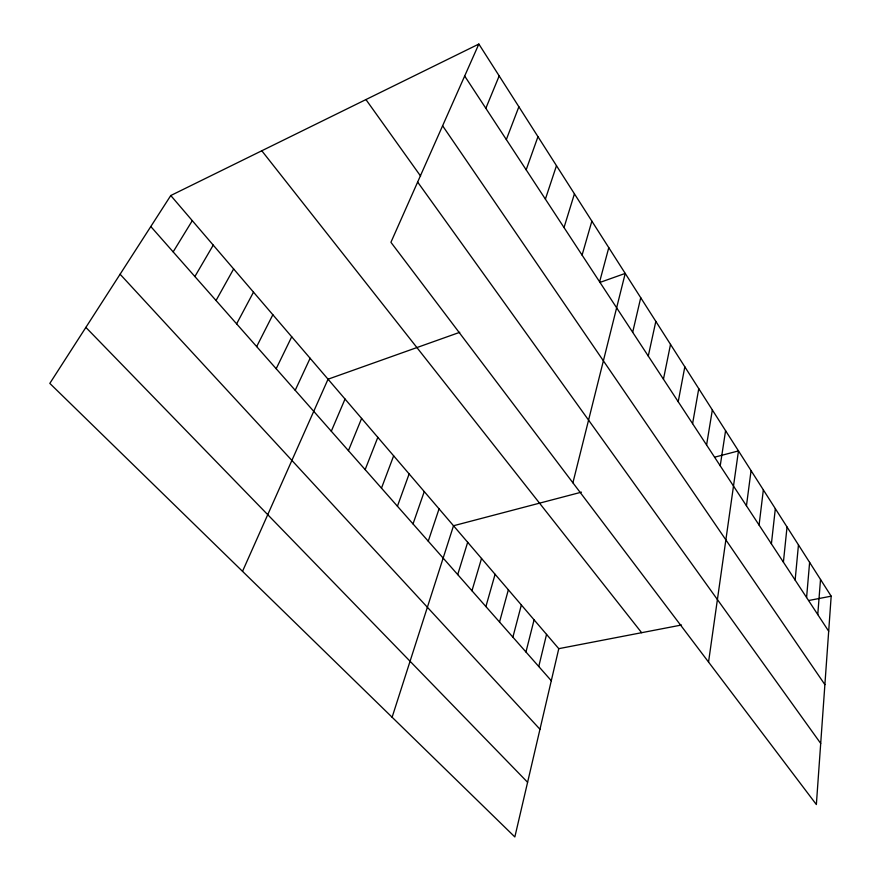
<?xml version="1.0" encoding="UTF-8"?>
<svg xmlns="http://www.w3.org/2000/svg" width="881" height="881" viewBox="0 0 881 881"><rect width="100%" height="100%" fill="white"/><g stroke="black" fill="none" stroke-linecap="round" stroke-linejoin="round"><path stroke-width="1.32" d="M831.179 596.173L816.357 804.54L390.922 242.297L478.857 44.05L831.179 596.173L808.758 600.501M817.766 614.575L820.519 579.478M806.589 597.516L809.617 562.386M795.136 580.05L798.461 544.899M783.407 562.166L787.03 527.003M771.393 543.841L775.335 508.667M759.081 525.054L763.353 489.88M746.449 505.804L751.064 470.641M708.544 662.06L738.476 450.907L714.656 457.173M720.218 465.785L725.581 430.688M706.584 444.993L712.344 409.951M692.587 423.651L698.765 388.664M678.216 401.725L684.823 366.826M663.448 379.204L670.518 344.405M648.273 356.056L655.827 321.389M170.771 195.527L558.774 648.669L514.845 836.95L49.821 383.389L170.771 195.527L478.857 44.05M632.679 332.269L640.729 297.734M538.765 666.51L546.55 634.397M572.903 482.81L625.224 273.418L599.807 282.471M525.957 651.995L534.084 619.839M512.885 637.172L521.354 604.972M599.62 281.843L608.782 247.66M499.538 622.03L508.359 589.785M485.905 606.557L495.089 574.291M582.088 255.105L591.856 221.142M471.963 590.755L481.533 558.455M564.016 227.551L574.434 193.831M457.713 574.599L467.679 542.278M392.111 717.244L453.517 525.748L581.438 492.16M545.394 199.128L556.473 165.683M428.254 541.187L439.057 508.855M413.024 523.909L424.257 491.576M526.166 169.813L537.961 136.676M397.43 506.234L409.136 473.901M381.484 488.14L393.653 455.829M506.333 139.561L518.876 106.766M365.152 469.617L377.828 437.339M348.424 450.654L361.617 418.42M485.838 108.308L499.186 75.909M331.3 431.227L345.033 399.038M242.517 571.34L328.04 379.204L459.761 332.313M295.212 390.294L310.112 358.259M276.182 368.721L291.721 336.784M256.668 346.585L272.857 314.748M236.626 323.856L253.497 292.151M216.043 300.509L233.641 268.947M194.888 276.524L213.235 245.127M173.161 251.878L192.289 220.668M558.774 648.669L681.498 625.014M85.875 327.391L527.598 782.295M120.102 274.233L539.965 729.27M150.805 226.538L551.297 680.727M261.8 150.772L641.643 632.701M417.638 182.059L820.707 743.432M365.945 99.564L420.611 176.101M442.603 125.774L824.891 684.636M464.672 76.019L828.68 631.225"/></g></svg>
